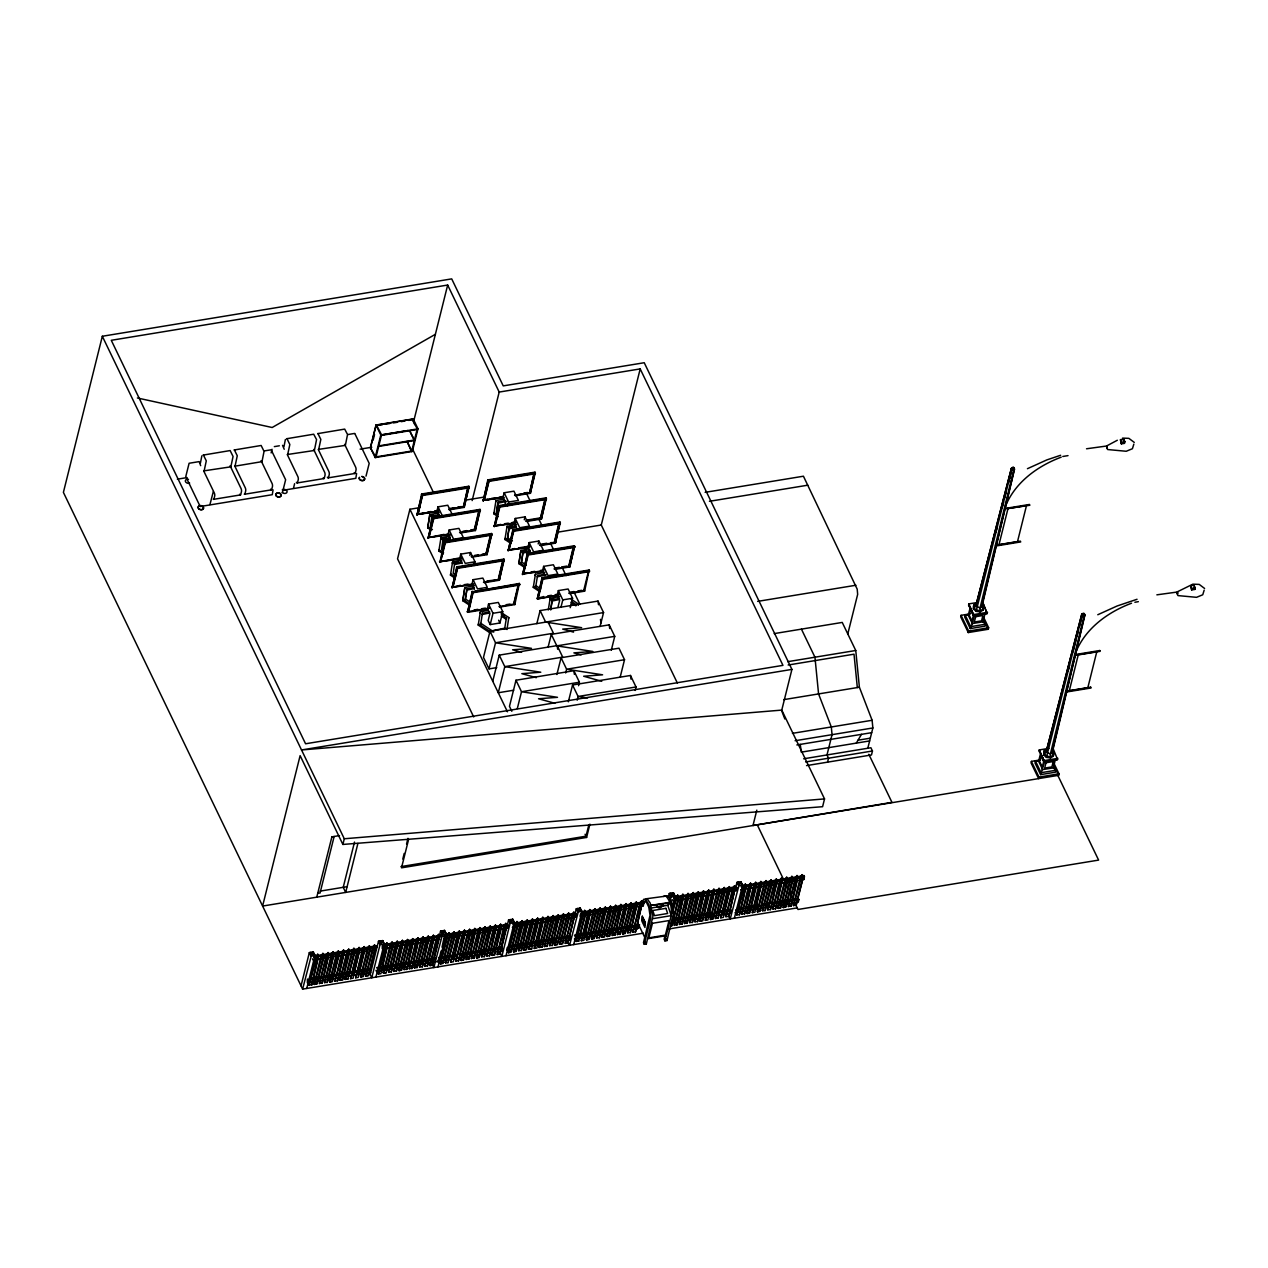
<?xml version="1.0" encoding="UTF-8"?>
<svg xmlns="http://www.w3.org/2000/svg" width="1268" height="1268" viewBox="0 0 1268 1268"><rect width="100%" height="100%" fill="white"/><g stroke="black" fill="none" stroke-linecap="round" stroke-linejoin="round"><path stroke-width="1.5" d="M973.396 608.878L973.523 605.961L976.693 603.108L973.808 604.788L973.681 607.705L976.392 610.162L980.354 610.701L983.239 609.036L981.892 606.849L1014.432 469.62L1013.607 467.385L1011.404 468.272L975.774 606.009L973.396 608.878L976.106 611.334L980.053 611.889L982.938 610.209L983.366 606.12L981.971 604.979L1014.479 468.684L1013.607 467.385M1047.019 749.166L1044.15 750.846L1044.024 753.763L1046.734 756.203L1050.681 756.758L1053.565 755.078L1052.234 752.907L1084.758 615.677L1083.934 613.427L1081.747 614.314L1046.1 752.051L1043.723 754.936L1046.433 757.392L1050.395 757.931L1053.28 756.267L1053.692 752.162L1052.313 751.036L1084.806 614.742L1083.934 613.427M1014.21 467.924L980.053 607.927L980.053 611.889M1084.536 613.981L1050.38 753.984L1050.395 757.931M981.971 604.979L981.892 606.849L980.053 607.927L975.774 606.009L1011.404 468.272L1012.736 467.258M982.938 610.209L983.366 606.12M1014.178 468.574L1014.432 469.62L1012.244 469.984L1011.373 469.208L1012.086 467.623M1043.723 754.936L1044.15 750.846L1046.179 750.181M1052.313 751.036L1052.234 752.907L1050.38 753.984L1046.1 752.051L1081.747 614.314L1083.062 613.316M1053.28 756.267L1053.692 752.162M1084.505 614.615L1084.758 615.677L1082.571 616.042L1081.699 615.249L1082.428 613.68M1082.349 625.013L1081.873 627.026M200.677 465.657L199.139 461.615L189.106 463.264L185.778 476.562L199.964 506.043M284.222 449.284L282.542 445.322M642.908 903.307L644.429 901.247L646.648 902.721L648.756 907.095L650.024 915.29L643.478 942.663L644.255 944.295L646.315 943.947L652.957 916.098L650.167 902.975L647.362 899.17L644.968 899.519M430.66 529.85L427.696 527.884L429.804 514.729L439.251 512.747M427.696 527.884L429.804 514.729M430.391 526.204L431.912 516.124L439.188 514.602M443.293 553.973L438.855 551.041L440.947 537.886L450.409 535.889M441.549 549.345L443.055 539.28L450.33 537.743M454.911 578.097L450.473 575.165L452.565 562.009L462.027 560.028M461.948 561.882L454.673 563.404L453.167 573.469L456.369 575.593M470.174 605.613L462.772 600.731L464.579 588.764L464.88 587.575L474.327 585.594M462.772 600.731L464.88 587.575M466.989 588.97L465.182 600.224L466.989 588.97L474.264 587.449M498.308 516.742L493.854 513.809L495.962 500.654L503.523 499.069M490.082 632.906L478.242 625.092L480.334 611.937L487.895 610.352M496.517 511.622L498.07 502.049L505.346 500.527M496.565 512.114L498.07 502.049M489.717 611.81L482.442 613.332L480.635 624.585L480.937 623.396L492.142 630.798L504.87 628.135L504.569 629.324L506.392 618.055L501.589 614.885M510.861 543.417L504.933 539.502L507.041 526.347L516.488 524.366M516.425 526.22L509.15 527.742L507.327 538.995L510.544 541.119M509.15 527.742L507.628 537.806L512.431 540.976M506.978 629.53L508.785 617.564L501.383 612.666M524.762 567.573L518.85 563.658L520.657 551.691L520.942 550.502L528.502 548.917M518.85 563.658L520.942 550.502M521.243 563.15L523.066 551.897L530.325 550.375M523.066 551.897L521.544 561.962L526.347 565.148M539.233 591.332L533.305 587.417L535.397 574.261L544.86 572.28M544.796 574.135L537.521 575.656L535.698 586.91L535.999 585.721L540.802 588.891M548.283 609.956L550.138 598.496L559.584 596.515M550.93 607.8L552.246 599.891L559.521 598.369M550.724 609.971L552.246 599.891M200.407 463.105L201.85 455.846M283.953 446.732L285.395 439.473M1053.946 763.336L1059.002 773.813L1058.621 775.319L262.603 906.065L300.12 755.633L342.883 844.44L822.599 806.702L824.533 798.903L781.77 710.096L791.914 669.409L644.239 362.727L503.238 385.884L451.709 278.881L102.328 336.258L63.4 492.38L302.608 989.119L643.399 933.153M209.949 504.521L213.309 491.635M271.146 452.914L272.049 449.268M282.463 492.491L285.633 479.748L271.146 449.791L264.473 450.885M376.01 425.018L370.383 447.636L375.169 457.574L412.354 451.471L417.996 428.853L413.209 418.916L376.01 425.018L380.796 434.956L375.169 457.574M373.125 440.17L374.536 434.512M376.739 425.652L381.573 434.829L375.93 457.447L370.478 447.842L376.105 425.224L413.305 419.106M366.008 476.118L369.194 463.375L354.992 433.91M409.643 430.835L414.477 439.996L378.831 445.861M414.731 424.669L412.528 419.233L417.22 428.98L411.577 451.598L407.028 441.296L411.72 451.028L376.073 456.876M413.495 422.086L447.667 285.046L111.283 340.299L305.572 743.777L782.958 665.367L640.197 368.909L499.196 392.066L472.14 500.591M419.676 507.66L409.913 509.26L397.55 558.823L473.693 716.927M316.762 897.173L331.947 836.611M334.134 836.5L320.043 893.052L317.856 893.148M421.959 495.598L421.658 493.997L468.843 486.246L464.278 507.374L449.173 509.863M437.856 511.717L416.792 514.491L423.512 512.779M416.934 514.808L421.816 495.265L422.688 495.122L417.98 514.031L417.093 514.174M417.093 515.125L421.658 493.997M438.95 510.925L418.139 514.348L422.387 494.488M301.039 985.886L309.329 952.648L310.977 952.363L311.769 953.98L302.608 989.119M307.442 979.055L307.379 982.906L370.605 972.524L370.018 971.304M306.745 988.454L315.019 955.216L313.053 952.014L315.019 955.216L310.898 955.882L309.329 952.648L313.465 951.967M342.883 844.44L344.294 838.766L102.328 336.258M318.854 956.532L317.745 954.233L315.986 956.341L308.885 984.824L311.754 985.014L318.569 955.913L311.754 985.014M309.17 985.442L317.745 954.233M314.052 983.984L321.153 955.486L322.912 953.377L324.022 955.676L316.921 984.174L314.052 983.984L316.635 983.556L324.022 955.676M314.337 984.586L322.912 953.377M431.912 516.124L431.627 517.312L438.886 515.791M433.117 518.739L432.816 517.138L480.001 509.387L475.421 530.531L460.332 533.004M448.999 534.874L427.934 537.632L444.117 534.367M428.093 537.965L432.959 518.422L433.83 518.279L429.123 537.172L428.251 537.315M428.235 538.282L432.816 517.138M433.529 517.629L428.964 536.855M329.189 954.82L328.079 952.537L326.32 954.645L319.219 983.128L322.088 983.318L328.903 954.218L322.088 983.318M354.501 842.079L343.232 887.315L345.688 892.418L357.909 843.426M452.232 514.507L447.778 505.235L438.015 506.835L436.921 511.242L439.378 516.345M319.504 983.746L328.079 952.537M334.356 953.98L333.246 951.682L331.487 953.79L324.386 982.288L327.255 982.462L334.07 953.377L327.255 982.462M324.671 982.89L333.246 951.682M329.537 981.432L336.654 952.95L338.413 950.841L339.523 953.124L332.422 981.622L329.839 982.05L332.121 981.02L338.762 954.424M329.839 982.05L338.413 950.841M441.026 536.681L441.327 535.492M440.947 537.886L440.646 539.058L446.32 537.87M438.855 551.041L439.14 549.852L443.578 552.785M443.055 539.28L442.77 540.453L450.045 538.932M344.69 952.284L343.58 949.986L341.821 952.094L335.006 981.194L337.589 980.766L344.405 951.666M444.735 542.862L444.434 541.262L491.619 533.511L487.039 554.655L471.95 557.143M335.006 981.194L343.58 949.986M460.617 558.998L439.552 561.772L461.409 557.555M439.853 562.406L444.434 541.262M445.147 541.769L440.598 560.979M449.157 529.976L453.627 539.249L463.391 537.648L458.921 528.376L449.157 529.976L448.064 534.383L450.52 539.502M343.929 953.568L337.589 980.766M339.872 979.736L346.988 951.254L348.748 949.13L349.857 951.428L342.756 979.926L340.173 980.354L342.455 979.324L349.096 952.728M340.173 980.354L348.748 949.13M345.039 978.896L352.139 950.398L353.915 948.29L355.024 950.588L347.923 979.07L345.039 978.896L347.923 979.07M345.34 979.498L353.915 948.29M463.406 506.566L468.114 487.673L469.001 487.514L464.278 506.423L450.314 509.054M463.565 506.883L467.813 487.023M469.144 487.847L468.843 486.246M464.278 507.374L463.248 506.249M348.098 976.566L355.024 950.588M452.565 562.009L452.264 563.198L457.938 562.009M450.473 575.165L450.758 573.976L455.212 576.908M360.191 949.732L359.082 947.434L357.307 949.558L350.507 978.658L353.09 978.23L359.89 949.13L353.265 975.726M350.507 978.658L359.082 947.434M454.673 563.404L454.388 564.593L461.663 563.071M472.932 584.564L451.868 587.338L460.474 585.309M457.035 568.429L456.734 566.828L503.919 559.077L499.354 580.221L484.249 582.694M452.01 587.655L456.892 568.112L457.764 567.969L453.056 586.862L452.169 587.005M452.169 587.972L456.734 566.828M365.358 948.892L364.249 946.594L362.474 948.702L355.674 977.802L358.258 977.374L365.057 948.274L358.432 974.87M474.074 565.528L475.009 561.772L470.539 552.515L460.775 554.116L459.682 558.522L462.138 563.626M355.674 977.802L364.249 946.594M457.463 567.335L452.898 586.545M360.54 976.344L367.641 947.862L369.416 945.738L370.525 948.036L363.425 976.534L360.841 976.962L363.123 975.916L370.525 948.036M360.841 976.962L369.416 945.738M478.955 510.18L474.391 529.39M480.303 510.988L480.001 509.387M475.421 530.531L475.278 529.247L470.618 530.008M488.132 481.507L487.815 479.906L535.001 472.156L530.436 493.3L515.331 495.788M504.014 497.642L482.949 500.416L487.768 499.006M483.092 500.733L487.974 481.19L488.846 481.048L484.138 499.941L483.266 500.099M469.81 555.447L470.539 552.515M483.251 501.05L487.815 479.906M365.707 975.504L372.808 947.006L374.583 944.898L375.693 947.196L368.576 975.678L365.992 976.106L368.291 975.076L375.693 947.196M503.222 497.151L484.297 500.274L489.004 481.364L487.657 480.556M365.992 976.106L374.583 944.898M402.796 859.07L404.207 853.412M406.568 843.997L407.963 838.338M473.091 579.682L477.545 588.938L487.308 587.338L482.854 578.081L473.091 579.682L471.997 584.072L474.454 589.192M408.613 839.384L401.512 867.835L586.609 837.435L589.905 824.152M382.318 944.834L382.254 948.702L439.727 939.255M375.914 977.089L384.204 943.852L382.635 940.602L384.204 943.852L380.067 944.533L371.778 977.771L370.208 974.521L378.498 941.284L380.162 940.999L380.939 942.615L380.067 944.533L378.498 941.284L382.635 940.602M488.386 608.925L467.623 612.333L467.48 611.049L468.669 611.541L472.916 591.696L472.504 592.79M472.045 591.839L519.389 583.438L514.808 604.582L499.719 607.071M467.48 612.016L472.346 592.473L473.218 592.33L468.51 611.224L467.638 611.366M467.623 612.333L472.203 591.189M388.04 945.167L386.914 942.869L385.155 944.977L378.339 974.078L380.923 973.65L387.739 944.549L381.113 971.145M495.661 501.843L495.962 500.654M378.339 974.078L386.914 942.869M493.854 513.809L494.155 512.621L497.119 514.586M490.573 534.303L486.024 553.514M491.921 535.112L491.619 533.511M487.039 554.655L486.896 553.371L482.236 554.148M499.196 507.2L498.895 505.599L546.08 497.849L541.515 518.992L526.41 521.481M515.093 523.335L494.013 526.109L500.733 524.381M494.171 526.426L499.037 506.883L499.925 506.74L495.217 525.634L494.33 525.776M383.221 972.619L390.322 944.137L392.081 942.013L393.207 944.311L386.09 972.81L383.221 972.619L386.09 972.81M494.33 526.743L498.895 505.599M383.507 973.238L392.081 942.013M499.624 506.106L495.059 525.317M507.691 505.789L508.642 502.017L518.406 500.416L513.936 491.16L504.173 492.761L503.079 497.167L505.536 502.271L504.68 505.71M386.28 970.305L393.207 944.311M398.358 943.471L397.249 941.173L395.489 943.281L388.388 971.779L391.257 971.954L398.073 942.853L391.257 971.954M388.674 972.382L397.249 941.173M480.033 613.126L480.334 611.937M478.242 625.092L478.527 623.904L490.383 631.718M482.442 613.332L482.157 614.52L489.432 612.999M403.525 942.615L402.416 940.317L400.656 942.425L393.555 970.923L396.424 971.114L403.24 942.013L396.424 971.114M393.841 971.526L402.416 940.317M507.041 526.347L506.74 527.536L512.415 526.347M488.545 604.043L487.451 608.45L489.908 613.553L488.196 620.432L490.193 624.585L499.957 622.984L502.778 611.699L498.308 602.443L488.545 604.043L493.014 613.3L490.193 624.585M504.933 539.502L505.235 538.314L511.147 542.229M398.723 970.083L405.823 941.585L407.583 939.477L408.692 941.775L401.591 970.258L399.008 970.686L401.306 969.655L408.692 941.775M399.008 970.686L407.583 939.477M502.889 559.87L498.324 579.08M504.22 560.678L503.919 559.077M499.354 580.221L504.078 560.361L503.19 560.504L498.483 579.397L499.354 579.254M515.252 518.454L519.706 527.71L529.469 526.109L525.015 516.853L515.252 518.454L514.158 522.86L516.615 527.964M528.994 547.491L507.929 550.264L514.649 548.537M513.112 531.355L512.811 529.755L559.996 522.004L555.416 543.148L540.326 545.636M508.088 550.581L512.954 531.038L513.841 530.896L509.118 549.789L508.246 549.947M413.859 940.919L412.75 938.621L410.99 940.729L403.89 969.227L406.759 969.418L413.574 940.317L406.759 969.418M508.23 550.898L512.811 529.755M404.175 969.83L412.75 938.621M513.524 530.262L508.975 549.472M419.026 940.079L417.917 937.781L416.158 939.889L409.057 968.372L411.926 968.562L418.741 939.461L411.926 968.562M409.342 968.99L417.917 937.781M514.57 495.297L529.723 492.808L533.971 472.948M535.318 473.756L535.001 472.156M530.436 493.3L530.293 492.016L529.723 492.808M524.286 519.785L525.015 516.853M414.208 967.532L421.325 939.033L423.084 936.925L424.194 939.223L417.093 967.722L414.208 967.532L416.792 967.104L424.194 939.223M414.509 968.134L423.084 936.925M496.755 667.618L489.02 668.886L495.534 642.781L490.003 631.274L547.919 621.764L553.45 633.255L495.534 642.781L531.53 648.36L512.589 649.787L521.624 652.323M429.361 938.368L428.251 936.085L426.492 938.193L419.375 966.676L422.26 966.866L429.075 937.765L422.26 966.866M506.392 618.055L506.091 619.244L501.288 616.074M419.676 967.294L428.251 936.085M492.745 681.249L499.243 655.128L557.175 645.618L562.707 657.125L504.791 666.635L498.276 692.756L513.714 690.22M508.5 618.736L508.785 617.564M529.152 542.609L533.622 551.865L543.386 550.264L538.916 541.008L529.152 542.609L528.059 547.015L530.515 552.119M518.343 584.231L513.794 603.441L514.966 603.948M519.69 585.039L519.389 583.438M514.808 604.582L514.665 603.299M527.567 555.115L527.266 553.514L574.452 545.763L569.887 566.907L554.782 569.395M434.528 937.528L433.418 935.229L431.659 937.337L424.542 965.836L427.427 966.01L434.227 936.925L427.427 966.01M543.465 571.25L522.384 574.024L527.219 572.613M424.843 966.438L433.418 935.229M522.543 574.341L527.409 554.798L528.296 554.655L523.589 573.548L522.701 573.691M522.701 574.658L527.266 553.514M527.979 554.021L523.43 573.231M545.05 498.641L540.485 517.851M429.709 964.98L436.81 936.497L438.585 934.389L439.695 936.672L432.594 965.17L430.011 965.598L432.293 964.568L440.582 931.092L442.231 930.807L443.007 932.424L433.846 967.563L432.293 964.33M541.515 518.992L541.357 517.709L527.234 520.038M546.381 499.449L546.08 497.849M430.011 965.598L438.585 934.389M538.187 543.94L538.916 541.008M438.237 962.428L441.074 951.032M442.025 947.228L444.561 935.213M535.112 575.45L535.397 574.261M437.983 966.882L446.273 933.66L444.291 930.458L446.273 933.66L442.136 934.326L440.582 931.092L444.703 930.411M533.305 587.417L533.606 586.228L539.518 590.143M440.123 963.268L447.224 934.785L448.999 932.677L450.108 934.96L443.007 963.458L440.424 963.886L442.706 962.856L450.108 934.96M440.424 963.886L448.999 932.677M537.521 575.656L537.22 576.845L546.318 574.927M543.623 566.368L548.077 575.624L557.841 574.024L553.387 564.767L543.623 566.368L542.514 570.774L544.986 575.878M445.29 962.428L452.391 933.93L454.166 931.821L455.275 934.12L448.175 962.602L445.29 962.428L448.175 962.602M445.591 963.03L454.166 931.821M578.573 685.703L579.428 682.232L573.897 670.724L515.981 680.234L509.467 706.355L511.828 711.285M542.292 579.365L541.991 577.764L589.176 570.014L584.611 591.157L569.506 593.63M537.267 598.575L542.133 579.048L543.021 578.89L538.314 597.799L537.426 597.941M558.189 595.485L537.426 598.908L541.991 577.764M542.704 578.256L538.155 597.482M448.349 960.098L455.275 934.12M558.95 522.796L554.401 542.007M460.442 933.264L459.333 930.981L457.558 933.09L450.758 962.19L453.342 961.762L460.141 932.662L453.516 959.258M560.298 523.605L559.996 522.004M555.416 543.148L560.139 523.288L559.267 523.43L554.544 542.339L555.432 542.197M450.758 962.19L459.333 930.981M536.839 623.65L540.105 610.59L598.02 601.08L603.552 612.571L600.081 626.487M517.328 708.527L521.513 691.742L515.981 680.234M465.61 932.424L464.5 930.126L462.725 932.234L455.624 960.732L458.493 960.906L465.308 931.806L458.493 960.906M455.909 961.334L464.5 930.126M550.138 598.496L549.837 599.685L553.609 598.892M460.791 959.876L467.892 931.394L469.651 929.27L470.777 931.568L463.66 960.066L461.076 960.494L463.375 959.448L470.777 931.568M461.076 960.494L469.651 929.27M475.928 930.728L474.818 928.43L473.059 930.538L465.958 959.036L468.827 959.21L475.643 930.11L468.827 959.21M466.244 959.638L474.818 928.43M570.22 607.673L572.565 598.274L568.112 589.002L558.348 590.603L557.238 595.009L559.711 600.129L557.999 606.992M548.03 647.425L551.295 634.365L609.211 624.855L614.742 636.346L611.287 650.262M481.095 929.872L479.986 927.574L478.226 929.698L471.125 958.18L473.994 958.37L480.81 929.27L473.994 958.37M471.411 958.798L479.986 927.574M573.405 546.556L568.856 565.766L570.045 566.273M569.887 566.907L569.728 565.623M574.753 547.364L574.452 545.763M560.931 607.388L562.802 599.875L558.348 590.603M476.292 957.34L483.393 928.842L485.153 926.734L486.262 929.032L479.161 957.514L476.578 957.942L478.876 956.912L486.262 929.032M476.578 957.942L485.153 926.734M491.429 928.176L490.32 925.878L488.56 928.002L481.46 956.484L484.328 956.674L491.144 927.574L484.328 956.674M481.745 957.102L490.32 925.878M496.596 927.336L495.487 925.038L493.727 927.146L486.627 955.644L489.496 955.818L496.311 926.718L489.496 955.818M556.89 674.513L561.074 657.727L618.99 648.202L624.522 659.709L620.195 677.096M486.912 956.246L495.487 925.038M578.287 605.311L578.588 604.123L571.186 599.241M491.794 954.788L498.895 926.29L500.654 924.182L501.763 926.48L494.663 954.978L492.079 955.39L494.361 954.36L501.003 927.78M492.079 955.39L500.654 924.182M589.477 571.614L589.176 570.014M584.611 591.157L583.581 590.016M677.35 683.024L601.27 525.015L640.197 368.909M565.686 672.959L566.606 669.219L561.074 657.727M506.931 925.64L505.821 923.342L504.062 925.45L497.246 954.55L499.83 954.122L506.645 925.022M497.246 954.55L505.821 923.342M506.17 926.924L499.83 954.122M496.105 951.903L501.843 950.968L501.922 947.117L438.696 957.499M444.323 938.494L507.549 928.113L508.199 925.481L507.612 924.261L446.304 934.326M568.365 701.775L572.55 684.989L630.481 675.479L636.013 686.971L635.141 690.442M505.995 955.723L514.285 922.486L512.716 919.237L514.285 922.486L510.148 923.167L501.859 956.389L500.305 953.156L508.595 919.918L510.243 919.633L511.02 921.25L510.148 923.167L508.595 919.918L512.716 919.237M508.135 952.11L515.236 923.611L517.011 921.503L518.121 923.801L511.02 952.284L508.436 952.712L510.719 951.682L518.121 923.801M508.436 952.712L517.011 921.503M513.302 951.254L520.403 922.755L522.178 920.647L523.288 922.945L516.187 951.444L513.603 951.856L515.886 950.826L522.511 924.245M513.603 951.856L522.178 920.647M577.162 700.221L578.097 696.481L572.55 684.989M528.455 922.105L527.345 919.807L525.57 921.915L518.469 950.414L521.354 950.588L528.154 921.487L521.354 950.588M518.77 951.016L527.345 919.807M523.636 949.558L530.737 921.059L532.512 918.951L533.622 921.25L526.521 949.748L523.938 950.16L526.22 949.13L532.845 922.533M523.938 950.16L532.512 918.951M528.804 948.702L535.904 920.219L537.68 918.111L538.789 920.41L531.672 948.892L528.804 948.702L531.672 948.892M529.105 949.32L537.68 918.111M531.863 946.388L538.012 921.693M543.956 919.554L542.831 917.255L541.071 919.363L534.256 948.464L536.839 948.052L543.655 918.951L537.03 945.532M534.256 948.464L542.831 917.255M539.138 947.006L546.239 918.523L547.998 916.415L549.123 918.698L542.007 947.196L539.138 947.006L542.007 947.196M539.423 947.624L547.998 916.415M542.197 944.692L549.123 918.698M544.305 946.166L551.406 917.667L553.165 915.559L554.274 917.858L547.174 946.34L544.305 946.166L547.174 946.34M544.59 946.768L553.165 915.559M547.364 943.836L554.274 917.858M559.442 917.002L558.332 914.719L556.573 916.827L549.472 945.31L552.341 945.5L559.156 916.399L552.341 945.5M549.757 945.928L558.332 914.719M554.639 944.47L561.74 915.971L563.499 913.863L564.609 916.162L557.508 944.644L554.924 945.072L557.223 944.042L564.609 916.162M554.924 945.072L563.499 913.863M588.827 824.897L586.006 836.198L400.926 866.599M559.806 943.614L566.907 915.131L568.666 913.008L569.776 915.306L562.675 943.804L560.091 944.232L562.39 943.186L569.776 915.306M560.091 944.232L568.666 913.008M567.842 942.948L574.943 914.466L573.833 912.168L572.074 914.276L565.259 943.376L567.842 942.948L576.29 908.791L577.939 908.506L578.715 910.139L569.57 945.278L568.001 942.029M565.259 943.376L573.833 912.168M512.399 923.469L575.64 913.087L575.561 916.938L564.07 918.825M555.194 939.667L507.295 947.545L506.629 950.176L569.871 939.794L570.521 937.163L569.934 935.942L533.527 941.918M575.561 916.938L575.64 913.087M573.691 944.597L581.98 911.359L580.015 908.173L581.98 911.359L577.843 912.041L576.29 908.791L580.427 908.11M575.831 940.983L582.947 912.485L584.707 910.376L585.816 912.675L578.715 941.173L575.831 940.983L578.715 941.173M576.132 941.585L584.707 910.376M578.89 938.653L585.816 912.675M590.983 911.835L589.874 909.536L588.114 911.644L581.299 940.745L583.882 940.317L590.698 911.216L584.057 937.813M581.299 940.745L589.874 909.536M586.165 939.287L593.281 910.789L595.041 908.68L596.15 910.979L589.049 939.477L586.466 939.889L588.748 938.859L596.15 910.979M586.466 939.889L595.041 908.68M591.332 938.431L598.433 909.948L600.208 907.84L601.317 910.123L594.216 938.621L591.633 939.049L593.915 938.019L601.317 910.123M591.633 939.049L600.208 907.84M606.484 909.283L605.375 906.985L603.6 909.093L596.499 937.591L599.384 937.781L606.183 908.68L599.384 937.781M596.8 938.193L605.375 906.985M601.666 936.735L608.767 908.253L610.542 906.145L611.651 908.427L604.551 936.925L601.967 937.353L604.25 936.323L611.651 908.427M601.967 937.353L610.542 906.145M606.833 935.895L613.934 907.397L615.709 905.289L616.819 907.587L609.718 936.069L607.134 936.497L609.417 935.467L616.819 907.587M607.134 936.497L615.709 905.289M621.986 906.731L620.876 904.433L619.101 906.557L612 935.039L614.869 935.229L621.685 906.129L614.869 935.229M612.285 935.657L620.876 904.433M627.153 905.891L626.027 903.593L624.268 905.701L617.167 934.199L620.036 934.373L626.852 905.273L620.036 934.373M617.453 934.801L626.027 903.593M622.334 933.343L629.435 904.861L631.195 902.737L632.304 905.035L625.203 933.533L622.62 933.961L624.918 932.915L632.304 905.035M622.62 933.961L631.195 902.737M637.471 904.195L636.362 901.897L634.602 904.005L627.501 932.503L630.37 932.677L637.186 903.577L630.37 932.677M627.787 933.105L636.362 901.897M642.638 903.339L641.529 901.041L639.769 903.165L632.954 932.265L635.537 931.837L642.353 902.737M632.954 932.265L641.529 901.041M641.877 904.639L635.537 931.837M574.341 939.065L637.566 928.683L637.63 924.816M601.111 912.754L643.256 905.827L643.922 903.181L643.336 901.976L582.028 912.041M639.563 924.657L638.707 928.128L636.631 928.461L635.854 926.845M644.255 944.295L650.547 919.031C651.403 912.326 650.072 904.56 645.301 899.519L643.986 899.139L642.147 901.596M668.379 897.205L669.298 893.512L670.946 893.243L671.739 894.859L669.932 900.454M665.003 935.8L664.131 939.271L664.923 940.888L666.984 940.555L673.609 912.706L670.835 899.567L668.03 895.779L665.621 896.111M672.69 905.32L674.988 896.08L673.435 892.846L674.988 896.08L670.867 896.761L669.298 893.512L673.435 892.846M664.923 940.888L671.216 915.639C672.072 908.918 670.74 901.168 665.954 896.127L646.046 898.79M673.577 906.715L675.955 897.221L677.714 895.097L678.824 897.395L671.723 925.894L678.824 897.395M672.452 913.023L677.714 895.097M683.991 896.555L682.881 894.257L681.122 896.365L674.021 924.863L676.89 925.038L683.706 895.937L676.89 925.038M674.307 925.466L682.881 894.257M689.158 895.699L688.048 893.401L686.289 895.525L679.173 924.007L682.057 924.198L688.873 895.097L682.057 924.198M679.474 924.61L688.048 893.401M684.34 923.167L691.456 894.669L693.216 892.561L694.325 894.859L687.224 923.342L684.34 923.167L686.923 922.739L694.325 894.859M684.641 923.77L693.216 892.561M699.492 894.003L698.383 891.705L696.607 893.813L689.507 922.311L692.391 922.502L699.191 893.401L692.391 922.502M689.808 922.914L698.383 891.705M704.659 893.163L703.55 890.865L701.775 892.973L694.674 921.456L697.558 921.646L704.358 892.545L697.558 921.646M694.975 922.074L703.55 890.865M699.841 920.616L706.942 892.117L708.717 890.009L709.826 892.307L702.726 920.806L700.142 921.218L702.424 920.188L709.05 893.591M700.142 921.218L708.717 890.009M714.994 891.452L713.884 889.169L712.109 891.277L705.309 920.378L707.893 919.95L714.692 890.849M705.309 920.378L713.884 889.169M708.067 917.446L714.217 892.751M710.175 918.92L717.276 890.421L719.051 888.313L720.161 890.611L713.044 919.11L710.476 919.522L712.759 918.492L720.161 890.611M710.476 919.522L719.051 888.313M715.342 918.064L722.443 889.581L724.218 887.473L725.328 889.756L718.211 918.254L715.342 918.064L718.211 918.254M715.627 918.682L724.218 887.473M718.401 915.75L725.328 889.756M730.495 888.916L729.369 886.617L727.61 888.725L720.795 917.826L723.378 917.398L730.194 888.297L723.568 914.894M720.795 917.826L729.369 886.617M735.646 888.06L734.537 885.777L732.777 887.885L725.676 916.368L728.545 916.558L735.361 887.457L728.545 916.558M725.962 916.986L734.537 885.777M736.042 886.094L736.962 882.401L738.626 882.116L739.403 883.748L730.241 918.888L728.688 915.639M730.574 913.404L730.637 909.536L730.574 913.404L671.184 923.152M672.452 899.709L673.039 900.93L736.264 890.548L736.93 887.901L736.343 886.697L673.118 897.078M756.822 810.141L752.986 825.516L891.959 802.359L868.802 754.27M734.378 918.206L742.668 884.969L740.686 881.783L742.668 884.969L738.531 885.65L736.962 882.401L741.098 881.72M746.503 886.284L745.394 883.986L743.619 886.094L736.518 914.593L739.403 914.783L746.202 885.682L739.403 914.783M736.819 915.195L745.394 883.986M751.67 885.429L750.561 883.146L748.786 885.254L741.685 913.737L744.554 913.927L751.369 884.826L744.554 913.927M741.986 914.355L750.561 883.146M746.852 912.897L753.953 884.398L755.712 882.29L756.837 884.589L749.721 913.071L747.137 913.499L749.436 912.469L756.061 885.872M747.137 913.499L755.712 882.29M762.005 883.733L760.879 881.45L759.12 883.558L752.304 912.659L754.888 912.231L761.703 883.13L755.078 909.727M752.304 912.659L760.879 881.45M757.186 911.201L764.287 882.702L766.046 880.594L767.156 882.893L760.055 911.375L757.471 911.803L759.77 910.773L767.156 882.893M757.471 911.803L766.046 880.594M762.353 910.345L769.454 881.862L771.213 879.738L772.323 882.037L765.222 910.535L762.353 910.345L765.222 910.535M762.639 910.963L771.213 879.738M765.412 908.031L772.323 882.037M777.49 881.197L776.381 878.898L774.621 881.006L767.52 909.505L770.389 909.679L777.205 880.578L770.389 909.679M767.806 910.107L776.381 878.898M782.657 880.341L781.548 878.042L779.788 880.166L772.688 908.649L775.556 908.839L782.372 879.738L775.556 908.839M772.973 909.267L781.548 878.042M777.855 907.809L784.955 879.31L786.715 877.202L787.824 879.501L780.723 907.983L778.14 908.411L780.438 907.381L787.824 879.501M778.14 908.411L786.715 877.202M847.801 633.889L857.659 594.359L857.2 589.144L803.436 476.213L705.135 492.349M783.006 906.953L790.122 878.47L791.882 876.346L792.991 878.645L785.891 907.143L783.307 907.555L785.589 906.525L792.991 878.645M783.307 907.555L791.882 876.346M798.158 877.805L797.049 875.506L795.29 877.615L788.173 906.113L791.058 906.287L797.873 877.187L791.058 906.287M788.474 906.715L797.049 875.506M827.56 762.147L828.543 758.201L826.99 754.951L832.046 734.663L831.317 726.976L818.573 693.929L814.944 657.204L801.424 629.134M793.34 905.257L800.457 876.759L802.216 874.651L803.326 876.949L796.225 905.447L793.34 905.257L795.924 904.829L803.326 876.949M793.641 905.859L802.216 874.651M740.781 885.967L804.007 875.57L803.944 879.437L777.11 883.844M761.909 904.401L798.317 898.426L798.903 899.646L798.238 902.277L735.012 912.675M803.944 879.437L804.007 875.57M867.803 748.247L872.86 727.959L872.115 720.272L859.387 687.224L855.757 650.5L842.237 622.429L774.209 633.604M803.658 758.787L870.894 747.74L872.463 750.989L871.481 754.936L806.559 765.603M970.178 613.839L961.081 615.329L960.7 616.834L968.276 632.558L988.295 629.261L988.66 627.755L983.619 617.278M986.393 611.747L982.431 601.666L987.249 613.522L973.713 615.741L968.594 605.121L968.91 603.885L976.645 602.617M983.16 619.228L985.569 624.205L985.077 626.138L970.274 628.579L972.318 623.571L968.292 615.202L970.242 607.356L968.594 605.121M973.523 605.961L975.853 604.139M968.276 632.558L968.657 631.052L961.081 615.329M968.91 603.885L973.713 615.741L987.249 613.522M976.106 611.334L1012.07 468.272M968.847 614.409L965.154 615.012L970.749 626.646L985.569 624.205L982.969 621.827L984.935 613.981M1031.407 761.386L1031.043 762.892L1038.603 778.615L1038.983 777.094L1031.407 761.386L1040.505 759.881M1052.694 763.621L1055.895 770.262L1055.42 772.196L1040.6 774.637L1044.61 761.783L1039.237 749.943L1048.905 748.342M1039.189 760.451L1035.48 761.069L1041.076 772.688L1055.895 770.262L1053.312 767.869L1042.645 769.628L1038.619 761.26L1040.568 753.414L1038.92 751.179M1120.484 439.647L1121.356 443.879L1124.526 443.356L1124.922 441.755L1123.654 439.124L1120.484 439.647L1121.356 443.879M1123.258 440.725L1123.654 439.124M1039.237 749.943L1044.04 761.799L1057.575 759.58L1052.773 747.708M1046.433 757.392L1082.396 614.33M1052.963 765.27L1054.294 759.928M1053.312 767.869L1055.261 760.023L1057.575 759.58M1190.81 585.689L1191.682 589.937L1194.852 589.414L1195.248 587.813L1193.98 585.182L1190.81 585.689L1191.682 589.937M1193.98 585.182L1194.852 589.414M995.745 532.528L997.219 526.822M1002.1 507.755L1003.559 502.033M1004.525 498.229L1006 492.507M1008.44 482.981L1012.34 467.734L1013.607 467.908M1068.036 670.962L1069.495 665.24M1072.918 651.91L1075.835 640.467M1076.817 636.647L1078.275 630.941M1079.258 627.121L1082.175 615.693M1133.846 444.101L1132.419 448.729L1126.222 451.265L1107.614 449.538L1106.599 447.445M1204.172 590.159L1202.746 594.771L1196.548 597.323L1177.94 595.595L1176.926 593.503M1005.556 506.027C1015.288 482.173 1037.699 465.974 1061.205 457.162M1075.882 652.069C1085.63 628.215 1108.026 612.032 1131.532 603.219M856.312 743.111L861.479 734.331M656.967 907.191L656.745 905.098L656.967 907.191C662.609 910.123 663.608 901.611 663.164 906.176M652.624 918.698L671.216 915.639L667.792 905.289L669.979 902.943L650.959 905.415L669.567 902.372M1011.547 480.984L1012.022 478.955L1011.04 478.353M663.56 896.46L664.638 895.747M203.213 455.085L230.142 450.568L233.058 456.464L230.839 466.83L203.72 470.888M234.2 449.981L261.145 445.48L264.045 451.376L262 461.647L235.056 466.149L237.274 455.783L234.374 449.886M204.069 471.236L206.288 460.87L203.387 454.974M286.758 438.712L313.703 434.211L316.556 439.584L314.385 450.473L287.265 454.53L297.822 476.514A2.298 0.824 80.7 0 1 298.234 479.716L297.568 482.395A2.298 0.824 80.7 0 1 296.379 482.268M317.761 433.624L344.69 429.107L347.543 434.496L345.372 445.369L318.268 449.427L328.808 471.427A2.298 0.824 80.7 0 1 329.236 474.628L328.571 477.291A2.298 0.824 80.7 0 1 327.382 477.18M287.614 454.863L289.833 444.497L286.933 438.601M318.617 449.775L320.836 439.41L317.935 433.513M435.384 334.308L272.16 427.506L137.388 397.978M1107.027 445.75L1117.33 440.25M1177.354 591.807L1192.871 584.168L1199.211 584.405L1204.6 588.463M200.265 506.518L272.271 494.694L273.064 489.86M283.81 490.161L355.832 478.321L356.609 473.487M1027.429 468.7L1046.813 459.919L1060.65 455.26M1097.771 614.742L1117.14 605.977L1137.047 599.273M429.503 515.918L433.291 515.125M497.785 503.238L506.867 501.336M443.214 535.096L447.002 534.303M508.848 528.93L516.124 527.409M520.657 551.691L526.315 550.502M522.765 553.086L530.04 551.564M466.687 590.159L473.963 588.621M551.945 601.08L559.22 599.558M378.625 425.351L382.381 424.732M386.122 424.114L389.878 423.496M393.635 422.878L397.375 422.276M401.132 421.658L404.888 421.039M408.645 420.421L412.385 419.803M274.332 446.621L279.34 445.797M348.018 434.528L354.707 433.418M380.796 434.956L417.996 428.853M381.636 434.892L407.9 430.565M381.43 435.399L417.077 429.535M177.362 479.177L187.078 477.576M360.128 449.141L371.793 447.239M378.688 446.415L414.335 440.567L410.42 432.451M297.267 482.934L324.037 478.543M328.269 477.846L355.024 473.455M213.721 499.307L240.492 494.916M244.708 494.219L271.479 489.828M492.333 479.795L534.842 472.805M488.291 480.873L535.476 473.123M489.004 481.364L534.43 473.899M421.499 494.631L468.684 486.88M422.133 494.948L469.319 487.197M422.846 495.439L468.272 487.99M466.497 499.972L484.059 497.088M491.556 498.387L495.344 497.769M499.132 497.135L502.905 496.517M523.732 493.094L527.52 492.475M482.949 500.416L503.713 497.008M515.03 495.138L530.135 492.666M427.284 512.145L431.072 511.527M434.861 510.909L438.649 510.291M449.997 508.42L453.786 507.802M457.574 507.184L461.362 506.55M416.792 514.491L437.555 511.083M448.872 509.229L463.977 506.74M498.736 506.249L545.922 498.498M499.354 506.566L546.54 498.815M432.657 517.772L479.843 510.021M433.276 518.089L480.461 510.338M500.083 507.057L545.509 499.592M433.989 518.596L479.415 511.131M504.521 523.763L508.309 523.145M512.098 522.527L515.886 521.893M463.042 531.26L466.83 530.626M494.013 526.109L516.187 522.543M525.649 520.99L541.198 518.358M427.934 537.632L450.092 534.066M459.571 532.512L475.12 529.881M512.652 530.404L559.838 522.654M444.276 541.911L491.461 534.161M513.271 530.721L560.456 522.971M444.894 542.229L492.079 534.478M444.577 542.546L445.464 542.403L440.741 561.296L439.869 561.439M513.984 531.213L559.41 523.747M445.607 542.72L491.033 535.255M709.446 501.304L807.764 485.2M556.842 532.322L601.27 525.015M1121.752 442.278L1124.922 441.755M1062.79 456.48L1068.021 455.624M518.438 547.919L529.786 546.048M541.151 544.194L546.825 543.259M550.613 542.641L555.59 542.514M474.66 555.384L478.448 554.766M507.929 550.264L530.103 546.698M539.566 545.145L555.115 542.514M439.552 561.772L461.726 558.205M471.189 556.652L486.738 554.021M475.009 561.772L465.245 563.372L460.775 554.116M527.108 554.164L574.293 546.413M527.726 554.481L574.911 546.73M528.455 554.972L573.881 547.507M456.575 567.478L503.761 559.727M457.193 567.795L504.395 560.044M457.922 568.286L503.348 560.821M531.007 571.995L534.779 571.361M540.469 570.441L544.241 569.808M555.606 567.953L559.394 567.319M563.182 566.701L566.954 566.083M522.384 574.024L543.148 570.616M554.021 568.904L569.57 566.273M464.262 584.675L468.05 584.057M486.975 580.95L499.513 579.571M451.868 587.338L474.026 583.771M483.488 582.218L499.053 579.587M541.832 578.398L589.018 570.648M542.45 578.715L589.636 570.965M589.319 571.297L588.447 571.44L583.74 590.333L584.611 590.191M543.179 579.222L588.606 571.757L588.13 570.79M474.818 591.379L519.23 584.088M472.663 592.156L519.848 584.405M519.531 584.722L518.66 584.865L513.936 603.774L514.824 603.616M473.376 592.647L518.802 585.182M1004.684 508.531L1029.473 504.458L1029.87 505.266L1004.874 508.928M543.829 596.546L537.584 598.258M547.617 595.928L551.406 595.294M555.194 594.676L558.966 594.058M570.331 592.188L574.119 591.57M577.907 590.951L581.679 590.317M559.283 594.692L537.426 598.908M568.746 593.139L584.294 590.508M474.042 609.971L477.83 609.353M481.602 608.735L485.39 608.117M506.217 604.693L510.005 604.075M467.321 611.699L489.496 608.133M498.958 606.579L514.507 603.948M562.802 599.875L572.565 598.274M493.014 613.3L502.778 611.699M995.538 545.192L1020.344 541.119L1020.724 541.927L995.935 546.001M540.105 610.59L545.636 622.097L603.552 612.571M757.646 601.381L855.932 585.245M551.295 634.365L556.826 645.872L614.742 636.346M624.522 659.709L566.606 669.219L602.601 674.814L583.66 676.24L601.745 681.281M974.03 614.505L987.55 612.285M579.428 682.232L521.513 691.742L557.508 697.321L538.567 698.763L554.845 703.296M982.969 621.827L972.318 623.571L974.268 615.725L970.242 607.356M1192.094 588.336L1195.248 587.813M1134.86 602.252L1138.347 601.682M968.657 631.052L988.66 627.755M787.729 661.674L855.757 650.5M636.013 686.971L578.097 696.481L587.575 697.955M788.157 665.018L854.014 654.193L857.326 687.557M791.914 669.409L301.53 749.959L781.77 710.096M783.703 699.651L859.387 687.224M792.437 733.348L872.115 720.272M795.115 740.734L872.86 727.959M796.859 744.95L871.687 732.666M858.04 740.195L870.308 738.182M869.626 740.924L801.297 752.146L800.266 744.395M331.788 836.864L339.507 835.596M805.64 761.957L872.463 750.989M1044.356 760.562L1057.892 758.343M320.091 891.119L347.115 886.681M1038.983 777.094L1059.002 773.813M311.769 953.98L313.83 953.647M380.939 942.615L382.999 942.283M443.007 932.424L445.084 932.091M511.02 921.25L513.096 920.917M578.715 910.139L580.792 909.79M671.739 894.859L673.799 894.526M739.403 883.748L741.463 883.4M313.148 956.199L376.374 945.817L376.961 947.038L313.735 957.419M384.236 944.517L441.708 935.087M382.904 946.055L508.199 925.481M512.985 924.689L576.211 914.307M643.922 903.181L580.696 913.578L580.031 916.209L597.276 913.372M673.704 898.299L736.93 887.901M741.368 887.172L804.594 876.79M366.721 951.254L313.069 960.05L312.483 958.846M370.557 950.62L376.295 949.669L375.708 948.448M512.335 927.336L560.234 919.459M740.718 889.819L773.29 884.462M657.268 906.715L663.465 905.701M651.055 908.031L667.792 905.289M309.36 978.737L370.684 968.673L371.255 969.893L308.029 980.275M376.628 967.69L436.018 957.942M508.626 946.007L529.707 942.552M574.404 935.198L633.794 925.45M673.165 918.983L711.491 912.691M715.311 912.057L728.72 909.853M737.009 908.506L742.747 907.555M746.583 906.921L758.074 905.035M377.214 968.91L434.686 959.464M439.283 958.719L456.528 955.882M460.363 955.248L502.508 948.321M559.029 939.049L570.521 937.163M574.99 936.418L592.235 933.597M596.071 932.963L638.216 926.036M671.834 920.52L731.224 910.757M735.678 910.028L768.25 904.686M772.085 904.052L798.903 899.646M492.269 952.537L376.548 971.542L375.962 970.337M668.712 928.984L797.239 907.888M647.615 938.732L666.223 935.689M1086.533 448.777L1107.186 445.94L1107.249 447.921L1107.186 445.94M1156.86 594.835L1177.512 591.997L1177.576 593.963L1177.512 591.997M344.294 838.766L824.533 798.903M1122.529 438.11L1128.869 438.348L1134.274 442.405M968.292 615.202L965.154 615.012L964.663 616.945L970.274 628.579M1038.619 761.26L1035.48 761.069L1035.005 763.003L1040.6 774.637M1012.656 468.811L1013.544 468.938M1082.666 613.775L1083.934 613.95M1082.999 614.869L1083.871 614.996M545.636 622.097L581.632 627.676L562.691 629.102L573.532 632.13M556.826 645.872L592.822 651.451L573.881 652.877L581.109 654.906M493.775 632.066L490.003 631.274L483.488 657.395L489.02 668.886M536.301 677.683L521.845 673.657L540.786 672.214L504.791 666.635L499.243 655.128M519.135 562.469L525.063 566.384M571.377 601.46L576.179 604.63L575.894 605.819L571.076 602.649M427.998 526.711L432.436 529.628M473.614 562.738L476.578 564.704M501.098 613.855L504.046 615.804M465.467 599.035L470.285 602.205M463.074 599.542L470.476 604.424M344.595 444.339L345.372 445.369M313.608 449.443L314.385 450.473M261.826 461.742L261.049 460.712M230.839 466.83L230.063 465.8M293.494 488.148L294.62 483.663M669.377 898.98L670.503 900.898M985.775 624.03L988.295 629.261M1052.741 763.098L1058.621 775.319M1057.845 775.445L1098.611 860.1L798.016 909.473L795.543 904.353M1040.568 753.414L1043.802 760.103M757.25 824.818L783.624 879.612M785.32 883.146L787.888 888.44M789.584 891.975L792.991 899.044M447.667 285.046L499.196 392.066M735.678 889.328L736.264 890.548M526.743 493.902L530.167 501.003M538.726 518.77L542.133 525.887M550.692 543.639L553.26 548.981M561.819 566.748L566.099 575.624M573.786 591.617L579.777 604.043M504.173 492.761L508.642 502.017M666.207 938.938L666.984 940.555M642.67 904.607L643.256 905.827M498.625 620.211L499.957 622.984M413.035 450.077L433.656 492.887M438.015 506.835L442.484 516.108M637.931 923.247L644.778 937.448M645.539 942.33L646.315 943.947M636.98 927.463L637.566 928.683M585.071 834.265L586.609 837.435M409.913 509.26L507.438 711.776M344.959 444.989L355.579 467.02A2.298 0.824 80.7 0 1 355.991 470.238L355.325 472.901A2.298 0.824 80.7 0 1 354.137 472.79M569.284 938.574L569.871 939.794M313.973 450.077L324.576 472.124A2.298 0.824 80.7 0 1 325.004 475.326L324.339 477.988A2.298 0.824 80.7 0 1 323.15 477.877M506.962 926.892L507.549 928.113M501.256 949.748L501.843 950.968M261.414 461.346L272.034 483.393A2.298 0.824 80.7 0 1 272.446 486.595L271.78 489.274A2.298 0.824 80.7 0 1 270.591 489.147M234.643 465.752L245.263 487.8A2.298 0.824 80.7 0 1 245.675 491.001L245.009 493.664A2.298 0.824 80.7 0 1 244.28 494.171M230.411 466.434L241.031 488.481A2.298 0.824 80.7 0 1 241.443 491.699L240.777 494.361A2.298 0.824 80.7 0 1 239.604 494.251M445.544 934.453L445.48 938.304L444.894 937.1M439.853 957.308L439.774 961.16L439.188 959.939M203.657 470.84L214.276 492.887A2.298 0.824 80.7 0 1 214.688 496.089L214.023 498.752A2.298 0.824 80.7 0 1 213.278 499.259M438.031 960.13L438.617 961.35M782.007 711.649L784.844 718.988M671.485 903.355L672.23 906.145M630.481 675.479L630.973 679.125M609.211 624.855L609.702 628.5M598.02 601.08L598.512 604.725M600.461 619.339L600.953 623M573.897 670.724L574.388 674.386M557.175 645.618L557.666 649.279M672.674 908.966L672.769 911.549M276.836 492.998A2.758 1.997 14 0 1 281.052 494.583A2.758 1.997 14 0 1 278.231 496.818A2.758 1.997 14 0 1 275.948 493.712M276.789 493.204A2.758 1.997 14 0 1 281.005 494.789A2.758 1.997 14 0 1 278.168 497.024A2.758 1.997 14 0 1 275.901 493.918M189.645 483.092A2.758 1.997 14 0 1 185.397 481.428A2.758 1.997 14 0 1 188.488 479.336M361.713 476.419A2.758 1.997 14 0 1 364.693 478.924A2.758 1.997 14 0 1 361.301 480.334A2.758 1.997 14 0 1 359.494 477.339M362.363 476.72A2.758 1.997 14 0 1 364.566 479.462A2.758 1.997 14 0 1 361.031 480.461A2.758 1.997 14 0 1 359.446 477.545M282.257 489.876A2.758 1.997 14 0 1 286.267 490.177A2.758 1.997 14 0 1 286.14 493.141A2.758 1.997 14 0 1 282.146 492.333M642.305 916.225L641.941 921.265L644.936 927.494L645.301 922.47L642.305 916.225M642.527 917.446L642.337 920.061L644.794 925.18L644.984 922.565L642.527 917.446M479.256 510.814L474.549 529.707L475.437 529.564L480.144 510.671L479.256 510.814M490.89 534.938L486.167 553.847L487.055 553.688L491.762 534.795L490.89 534.938M534.272 473.582L529.564 492.491L530.452 492.349L535.159 473.439L534.272 473.582M545.351 499.275L540.644 518.184L541.515 518.026L546.223 499.132L545.351 499.275M573.722 547.19L569.015 566.099L569.887 565.94L574.594 547.047L573.722 547.19M652.465 923.294L648.836 937.845L665.367 935.134L668.997 920.568L652.465 923.294M970.575 609.956L969.259 615.297L971.985 620.971L973.317 615.63L970.575 609.956M975.678 616.692L974.347 622.033L981.559 620.844L982.89 615.519L975.678 616.692M1007.981 508.611L998.946 544.796L1017.475 541.753L1026.494 505.567L1007.981 508.611M1040.917 756.013L1039.586 761.355L1042.312 767.013L1043.643 761.688L1040.917 756.013M1046.005 762.75L1044.689 768.091L1051.901 766.902L1053.233 761.561L1046.005 762.75M1078.307 654.653L1069.289 690.838L1087.801 687.811L1096.82 651.625L1078.307 654.653M1099.816 650.516L1075.01 654.589L1075.407 655.398L1100.196 651.324L1099.816 650.516M1090.67 687.161L1065.881 691.234L1066.261 692.043L1091.066 687.985L1090.67 687.161M665.938 908.332L652.782 910.487L654.478 915.655L667.634 913.483L665.938 908.332M198.648 508.484A2.758 1.997 14 0 0 203.34 508.69A2.758 1.997 14 0 0 200.598 505.52A2.758 1.997 14 0 0 198.648 508.484M198.6 508.69A2.758 1.997 14 0 0 203.292 508.896A2.758 1.997 14 0 0 200.55 505.742A2.758 1.997 14 0 0 198.6 508.69"/></g></svg>
